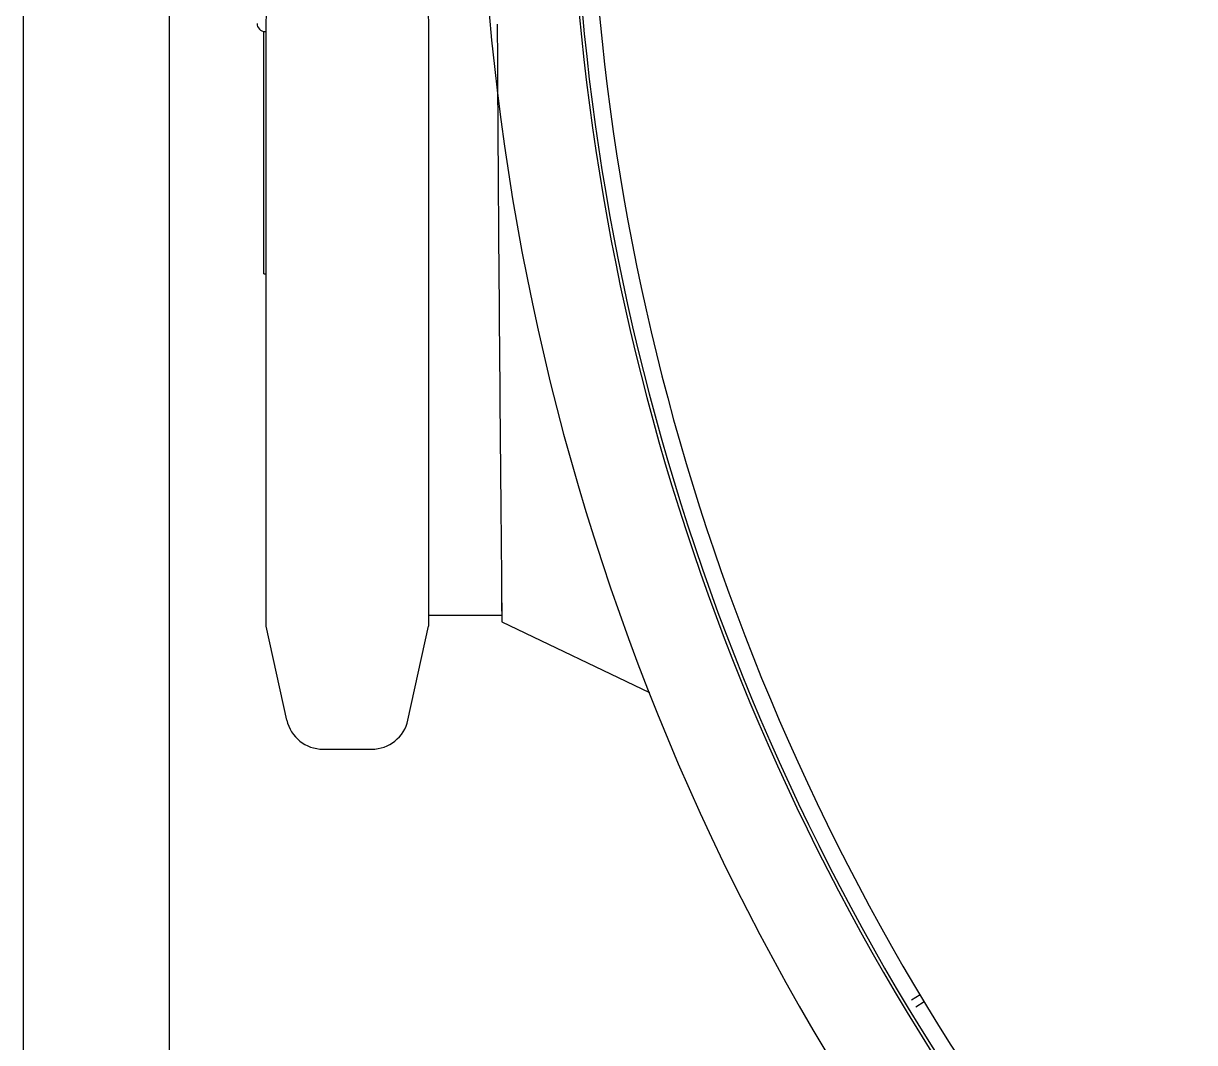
# Model space of a CAD drawing. Header units: millimetres. Extents: x 6781 to 13993, y -7973 to 4183.
# Drawn here: x 12088.7 to 12233.8, y 2923.9 to 3050.2 of the extents above; entities that cross this region are included whole.
import ezdxf

# ---------------------------------------------------------------- set-up
doc = ezdxf.new("R2010")
doc.units = ezdxf.units.MM
doc.header["$LTSCALE"] = 307.34
doc.layers.get('0').update_dxf_attribs({"linetype": 'CONTINUOUS'})

msp = doc.modelspace()

# ---------------------------------------------------------------- linework, layer by layer
at = {"color": 0, "linetype": 'Continuous', "lineweight": 25}
for p, q in [((12088.74459, 2910.50225), (12088.74459, 3306.92814)), ((12106.8472, 2910.50225), (12106.8472, 3306.92814)), ((12118.52509, 3019.1405), (12118.52509, 3049.18896)), ((12118.81138, 2975.49409), (12118.81138, 3049.3055)), ((12138.93672, 3049.28622), (12138.93672, 2975.49409)), ((12118.52509, 3019.1405), (12118.81138, 3019.1405)), ((12147.98291, 2978.83007), (12147.99015, 2978.00348)), ((12147.98496, 2978.59733), (12148.00733, 2976.03544)), ((12147.99015, 2978.00348), (12148.00733, 2976.03544)), ((12138.93672, 2976.83788), (12148.00733, 2976.83788)), ((12148.00733, 2976.03544), (12166.28089, 2967.24838)), ((12121.37329, 2963.84925), (12118.81146, 2975.49393)), ((12136.37482, 2963.84925), (12138.93664, 2975.49393)), ((12125.86579, 2960.23788), (12131.88231, 2960.23788)), ((12199.82012, 2929.82317), (12198.74567, 2929.15876)), ((12199.27096, 2928.30783), (12200.33559, 2928.96617))]:
    msp.add_line(p, q, dxfattribs=at)
for centre, radius, start, end in [((12446.87405, 3077.83788), 301.6, 62.0342293, 226.0323241), ((12446.87405, 3077.83788), 290.49174, 78.2975741, 223.872725), ((12446.87405, 3077.83788), 290.1, 78.2730608, 223.7869135), ((12446.87405, 3077.83788), 288, 78.2382703, 223.363236), ((12118.67914, 3050.14768), 1, 179.9997863, 270), ((12125.86579, 2964.83788), 4.6, 192.410736, 270), ((12131.88231, 2964.83788), 4.6, 270, 347.5892607)]:
    msp.add_arc(centre, radius, start, end, dxfattribs=at)
for points in [[(12118.81146, 3049.30801), (12118.81146, 3050.39674), (12118.85349, 3051.48762), (12118.96549, 3052.57057)], [(12138.77807, 3052.59437), (12138.89361, 3051.49728), (12138.93664, 3050.39186), (12138.93664, 3049.2887)]]:
    msp.add_open_spline(points, degree=3, dxfattribs=at)
msp.add_open_spline([(12147.43637, 3050.07778), (12147.47377, 3041.7969), (12147.62673, 3017.96982), (12147.84895, 2994.14331), (12147.98496, 2978.59733)], degree=3, knots=[0, 0, 0, 0, 0.347537517, 1, 1, 1, 1], dxfattribs=at)

doc.saveas('drawing.dxf')
